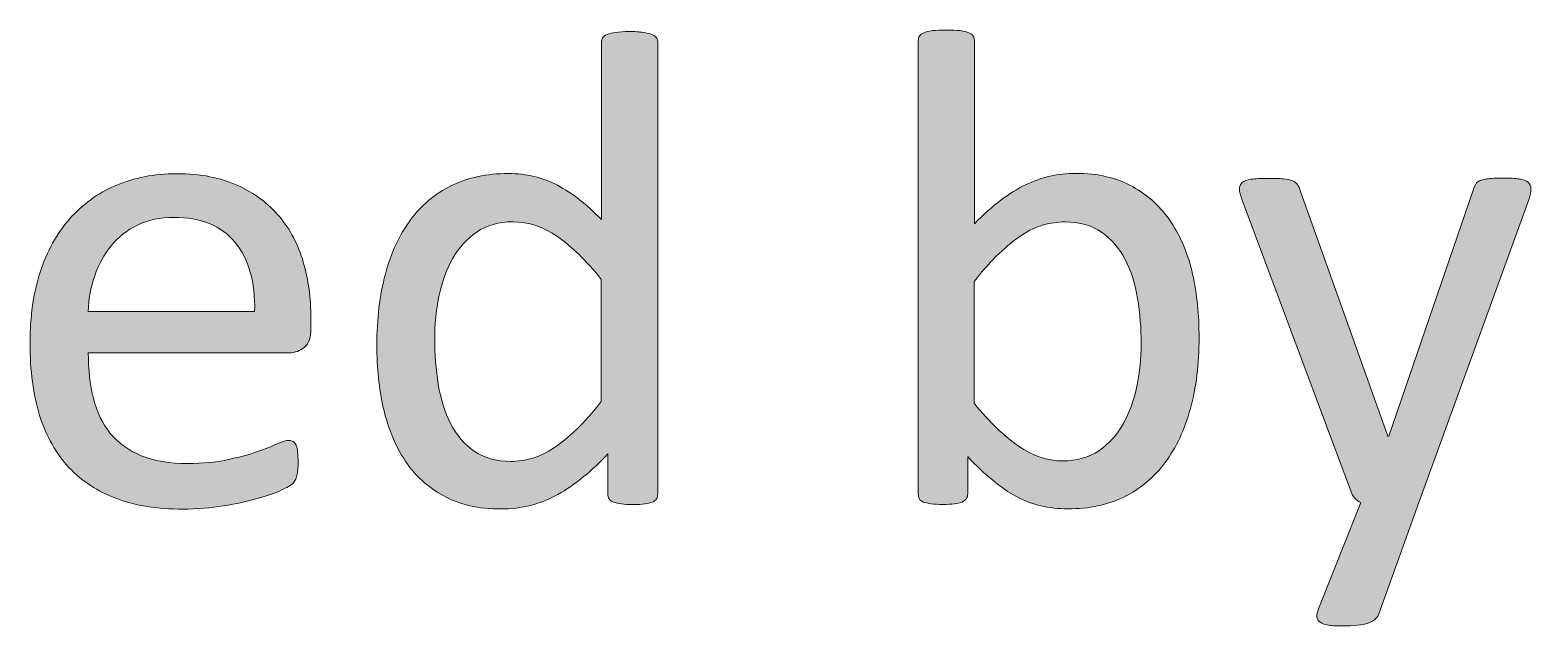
# Model space of a CAD drawing. Header units: inches. Extents: x 247 to 2765, y -1897 to -1110.
# Drawn here: x 1154.37 to 1162.89, y -1567.58 to -1564.2 of the extents above; entities that cross this region are included whole.
import ezdxf

# ---------------------------------------------------------------- set-up
doc = ezdxf.new("R2010")
doc.units = ezdxf.units.IN
doc.header["$MEASUREMENT"] = 0
doc.layers.add('Layer 1', color=7, linetype='Continuous')

# ---------------------------------------------------------------- blocks, each defined once
blk = doc.blocks.new('block 199')
at = {"layer": 'Layer 1', "true_color": 0x010101}
h = blk.add_hatch(color=18, dxfattribs=at)
h.dxf.hatch_style = 2
edge = h.paths.add_edge_path()
edge.add_spline(control_points=[(1157.9312, -1566.8325), (1157.9312, -1566.8429), (1157.9291, -1566.8529), (1157.9247, -1566.8597), (1157.9192, -1566.8677), (1157.9123, -1566.8735), (1157.9016, -1566.878), (1157.8906, -1566.8835), (1157.8761, -1566.8863), (1157.8582, -1566.8887), (1157.8399, -1566.8911), (1157.8182, -1566.8925), (1157.7927, -1566.8925), (1157.7655, -1566.8925), (1157.7421, -1566.8914), (1157.7252, -1566.8887), (1157.7069, -1566.8863), (1157.6925, -1566.8825), (1157.6808, -1566.878), (1157.6694, -1566.8735), (1157.6608, -1566.8684), (1157.6556, -1566.8597), (1157.6508, -1566.8522), (1157.6484, -1566.8432), (1157.6484, -1566.8325), (1157.6484, -1566.8325), (1157.6484, -1566.6041), (1157.6484, -1566.6041), (1157.5571, -1566.702), (1157.4623, -1566.7802), (1157.3642, -1566.8353), (1157.266, -1566.8897), (1157.1581, -1566.9176), (1157.0413, -1566.9176), (1156.9142, -1566.9176), (1156.8057, -1566.8928), (1156.7158, -1566.8436), (1156.6255, -1566.7943), (1156.5525, -1566.7271), (1156.497, -1566.6434), (1156.4412, -1566.56), (1156.4002, -1566.4601), (1156.3737, -1566.3464), (1156.3485, -1566.2334), (1156.3361, -1566.1128), (1156.3361, -1565.9871), (1156.3361, -1565.8379), (1156.3523, -1565.7032), (1156.3844, -1565.5826), (1156.4164, -1565.4628), (1156.4643, -1565.3601), (1156.527, -1565.275), (1156.5897, -1565.1909), (1156.6669, -1565.1251), (1156.7609, -1565.0797), (1156.8543, -1565.0342), (1156.9607, -1565.0114), (1157.0837, -1565.0114), (1157.185, -1565.0114), (1157.278, -1565.0338), (1157.3621, -1565.0779), (1157.4455, -1565.122), (1157.5295, -1565.1875), (1157.6115, -1565.2733), (1157.6115, -1565.2733), (1157.6115, -1564.2666), (1157.6115, -1564.2666), (1157.6115, -1564.2577), (1157.6139, -1564.2487), (1157.6184, -1564.2404), (1157.6229, -1564.2318), (1157.6318, -1564.2256), (1157.6446, -1564.2208), (1157.657, -1564.2156), (1157.6739, -1564.2125), (1157.6935, -1564.2094), (1157.7135, -1564.206), (1157.739, -1564.2043), (1157.7696, -1564.2043), (1157.8024, -1564.2043), (1157.8282, -1564.2056), (1157.8499, -1564.2094), (1157.8702, -1564.2125), (1157.8864, -1564.2163), (1157.8981, -1564.2208), (1157.9095, -1564.2256), (1157.9181, -1564.2311), (1157.924, -1564.2404), (1157.9298, -1564.2484), (1157.9316, -1564.2573), (1157.9316, -1564.2666), (1157.9316, -1564.2666), (1157.9312, -1566.8325), (1157.9312, -1566.8325), (1157.9312, -1566.8325), (1157.9312, -1566.8325), (1157.9312, -1566.8325)], knot_values=[0, 0, 0, 0, 1, 1, 1, 2, 2, 2, 3, 3, 3, 4, 4, 4, 5, 5, 5, 6, 6, 6, 7, 7, 7, 8, 8, 8, 9, 9, 9, 10, 10, 10, 11, 11, 11, 12, 12, 12, 13, 13, 13, 14, 14, 14, 15, 15, 15, 16, 16, 16, 17, 17, 17, 18, 18, 18, 19, 19, 19, 20, 20, 20, 21, 21, 21, 22, 22, 22, 23, 23, 23, 24, 24, 24, 25, 25, 25, 26, 26, 26, 27, 27, 27, 28, 28, 28, 29, 29, 29, 30, 30, 30, 31, 31, 31, 32, 32, 32, 32], degree=3, periodic=1)
edge = h.paths.add_edge_path()
edge.add_spline(control_points=[(1157.6112, -1565.6126), (1157.5254, -1565.5062), (1157.4424, -1565.4252), (1157.3614, -1565.3697), (1157.2811, -1565.3139), (1157.1974, -1565.2857), (1157.1099, -1565.2857), (1157.0293, -1565.2857), (1156.9604, -1565.305), (1156.9039, -1565.3436), (1156.8477, -1565.3818), (1156.8016, -1565.4328), (1156.7661, -1565.4958), (1156.7303, -1565.5596), (1156.7051, -1565.6302), (1156.6889, -1565.7098), (1156.6724, -1565.789), (1156.6648, -1565.8707), (1156.6648, -1565.9523), (1156.6648, -1566.0398), (1156.6724, -1566.1252), (1156.6851, -1566.2097), (1156.6986, -1566.293), (1156.722, -1566.3674), (1156.7554, -1566.4322), (1156.7888, -1566.497), (1156.8333, -1566.5493), (1156.8884, -1566.5883), (1156.9439, -1566.6265), (1157.0134, -1566.6472), (1157.0965, -1566.6472), (1157.1388, -1566.6472), (1157.1798, -1566.6406), (1157.2201, -1566.6289), (1157.258, -1566.6182), (1157.2994, -1566.5983), (1157.3404, -1566.5714), (1157.3814, -1566.5449), (1157.4241, -1566.509), (1157.4696, -1566.466), (1157.5144, -1566.4229), (1157.5619, -1566.3705), (1157.6112, -1566.3072), (1157.6112, -1566.3072), (1157.6112, -1565.6126), (1157.6112, -1565.6126), (1157.6112, -1565.6126), (1157.6112, -1565.6126), (1157.6112, -1565.6126)], knot_values=[0, 0, 0, 0, 1, 1, 1, 2, 2, 2, 3, 3, 3, 4, 4, 4, 5, 5, 5, 6, 6, 6, 7, 7, 7, 8, 8, 8, 9, 9, 9, 10, 10, 10, 11, 11, 11, 12, 12, 12, 13, 13, 13, 14, 14, 14, 15, 15, 15, 16, 16, 16, 16], degree=3, periodic=1)
h = blk.add_hatch(color=18, dxfattribs=at)
h.dxf.hatch_style = 2
edge = h.paths.add_edge_path()
edge.add_spline(control_points=[(1161.0063, -1565.9423), (1161.0063, -1566.0925), (1160.9901, -1566.2279), (1160.957, -1566.3471), (1160.9243, -1566.4677), (1160.8761, -1566.57), (1160.8127, -1566.6544), (1160.7493, -1566.7392), (1160.6714, -1566.8039), (1160.5784, -1566.8498), (1160.4861, -1566.8945), (1160.38, -1566.9166), (1160.2608, -1566.9166), (1160.2064, -1566.9166), (1160.1543, -1566.9107), (1160.1075, -1566.9001), (1160.0606, -1566.889), (1160.0145, -1566.8715), (1159.9697, -1566.847), (1159.9245, -1566.8236), (1159.8798, -1566.7922), (1159.8343, -1566.7547), (1159.7895, -1566.7178), (1159.7413, -1566.673), (1159.692, -1566.62), (1159.692, -1566.62), (1159.692, -1566.8318), (1159.692, -1566.8318), (1159.692, -1566.8422), (1159.6896, -1566.8518), (1159.6844, -1566.8591), (1159.6796, -1566.8666), (1159.6717, -1566.8728), (1159.6603, -1566.878), (1159.6489, -1566.8828), (1159.6345, -1566.8856), (1159.6169, -1566.888), (1159.5993, -1566.8904), (1159.5776, -1566.8918), (1159.5504, -1566.8918), (1159.5249, -1566.8918), (1159.5029, -1566.8907), (1159.4846, -1566.888), (1159.4664, -1566.8856), (1159.4512, -1566.8814), (1159.4405, -1566.878), (1159.4288, -1566.8728), (1159.4209, -1566.8677), (1159.4174, -1566.8591), (1159.4133, -1566.8515), (1159.4116, -1566.8425), (1159.4116, -1566.8318), (1159.4116, -1566.8318), (1159.4116, -1564.2577), (1159.4116, -1564.2577), (1159.4116, -1564.248), (1159.4136, -1564.2384), (1159.4181, -1564.2304), (1159.4229, -1564.2232), (1159.4312, -1564.2163), (1159.4433, -1564.2112), (1159.4553, -1564.206), (1159.4719, -1564.2029), (1159.4925, -1564.1994), (1159.5139, -1564.197), (1159.5387, -1564.1957), (1159.5697, -1564.1957), (1159.6028, -1564.1957), (1159.6283, -1564.1967), (1159.6496, -1564.1994), (1159.67, -1564.2025), (1159.6861, -1564.207), (1159.6979, -1564.2112), (1159.7092, -1564.2167), (1159.7182, -1564.2229), (1159.7227, -1564.2304), (1159.7278, -1564.2384), (1159.7302, -1564.2477), (1159.7302, -1564.2577), (1159.7302, -1564.2577), (1159.7302, -1565.2964), (1159.7302, -1565.2964), (1159.7816, -1565.2436), (1159.8308, -1565.1992), (1159.8798, -1565.1634), (1159.9283, -1565.1265), (1159.9752, -1565.0972), (1160.0207, -1565.0755), (1160.0672, -1565.0528), (1160.114, -1565.0366), (1160.1602, -1565.0256), (1160.2067, -1565.0159), (1160.2556, -1565.0104), (1160.307, -1565.0104), (1160.4317, -1565.0104), (1160.5398, -1565.0352), (1160.6294, -1565.0859), (1160.719, -1565.1362), (1160.7913, -1565.2033), (1160.8465, -1565.2867), (1160.9023, -1565.3711), (1160.9433, -1565.47), (1160.9698, -1565.5823), (1160.9939, -1565.697), (1161.0063, -1565.8162), (1161.0063, -1565.9423)], knot_values=[0, 0, 0, 0, 1, 1, 1, 2, 2, 2, 3, 3, 3, 4, 4, 4, 5, 5, 5, 6, 6, 6, 7, 7, 7, 8, 8, 8, 9, 9, 9, 10, 10, 10, 11, 11, 11, 12, 12, 12, 13, 13, 13, 14, 14, 14, 15, 15, 15, 16, 16, 16, 17, 17, 17, 18, 18, 18, 19, 19, 19, 20, 20, 20, 21, 21, 21, 22, 22, 22, 23, 23, 23, 24, 24, 24, 25, 25, 25, 26, 26, 26, 27, 27, 27, 28, 28, 28, 29, 29, 29, 30, 30, 30, 31, 31, 31, 32, 32, 32, 33, 33, 33, 34, 34, 34, 35, 35, 35, 35], degree=3, periodic=1)
edge = h.paths.add_edge_path()
edge.add_spline(control_points=[(1160.6776, -1565.9788), (1160.6776, -1565.8903), (1160.6708, -1565.8038), (1160.657, -1565.7215), (1160.6432, -1565.6378), (1160.6201, -1565.564), (1160.5864, -1565.4996), (1160.5529, -1565.4349), (1160.5075, -1565.3839), (1160.4523, -1565.3449), (1160.3969, -1565.3057), (1160.3273, -1565.286), (1160.2449, -1565.286), (1160.2039, -1565.286), (1160.1629, -1565.2926), (1160.122, -1565.3032), (1160.0816, -1565.3146), (1160.041, -1565.3339), (1160, -1565.3611), (1159.9583, -1565.388), (1159.9156, -1565.4228), (1159.8708, -1565.4652), (1159.8264, -1565.5075), (1159.7788, -1565.5609), (1159.7285, -1565.625), (1159.7285, -1565.625), (1159.7285, -1566.3168), (1159.7285, -1566.3168), (1159.8164, -1566.4239), (1159.9004, -1566.5049), (1159.981, -1566.5607), (1160.0617, -1566.6165), (1160.145, -1566.6444), (1160.2312, -1566.6444), (1160.3118, -1566.6444), (1160.38, -1566.6244), (1160.4372, -1566.5865), (1160.493, -1566.5483), (1160.5398, -1566.497), (1160.5757, -1566.4329), (1160.6112, -1566.3695), (1160.637, -1566.2982), (1160.6532, -1566.2196), (1160.6687, -1566.1397), (1160.6776, -1566.0598), (1160.6776, -1565.9788)], knot_values=[0, 0, 0, 0, 1, 1, 1, 2, 2, 2, 3, 3, 3, 4, 4, 4, 5, 5, 5, 6, 6, 6, 7, 7, 7, 8, 8, 8, 9, 9, 9, 10, 10, 10, 11, 11, 11, 12, 12, 12, 13, 13, 13, 14, 14, 14, 15, 15, 15, 15], degree=3, periodic=1)
h = blk.add_hatch(color=18, dxfattribs=at)
h.dxf.hatch_style = 2
edge = h.paths.add_edge_path()
edge.add_spline(control_points=[(1155.962, -1565.8903), (1155.962, -1565.9409), (1155.9496, -1565.9761), (1155.9255, -1565.9978), (1155.9003, -1566.0191), (1155.8717, -1566.0298), (1155.8394, -1566.0298), (1155.8394, -1566.0298), (1154.6973, -1566.0298), (1154.6973, -1566.0298), (1154.6973, -1566.1252), (1154.707, -1566.2128), (1154.7262, -1566.2892), (1154.7455, -1566.3664), (1154.7776, -1566.4326), (1154.8224, -1566.488), (1154.8678, -1566.5431), (1154.9271, -1566.5855), (1154.9981, -1566.6148), (1155.0704, -1566.6444), (1155.1593, -1566.6592), (1155.2633, -1566.6592), (1155.346, -1566.6592), (1155.4197, -1566.652), (1155.4852, -1566.6382), (1155.55, -1566.6248), (1155.6058, -1566.6096), (1155.6526, -1566.5931), (1155.6998, -1566.5766), (1155.7384, -1566.5614), (1155.7691, -1566.548), (1155.7994, -1566.5345), (1155.8214, -1566.5276), (1155.8366, -1566.5276), (1155.8456, -1566.5276), (1155.8549, -1566.53), (1155.8607, -1566.5345), (1155.8683, -1566.539), (1155.8735, -1566.5459), (1155.8772, -1566.5545), (1155.8821, -1566.5638), (1155.8848, -1566.5769), (1155.8859, -1566.5924), (1155.8879, -1566.6083), (1155.889, -1566.6282), (1155.889, -1566.6513), (1155.889, -1566.6679), (1155.8883, -1566.6823), (1155.8869, -1566.6947), (1155.8859, -1566.7071), (1155.8841, -1566.7178), (1155.8821, -1566.7275), (1155.88, -1566.7371), (1155.8759, -1566.7457), (1155.8724, -1566.7536), (1155.8679, -1566.7609), (1155.8621, -1566.7684), (1155.8552, -1566.7757), (1155.8476, -1566.7833), (1155.8273, -1566.7953), (1155.7925, -1566.8115), (1155.757, -1566.8274), (1155.7119, -1566.8432), (1155.6568, -1566.8587), (1155.6023, -1566.8739), (1155.5376, -1566.888), (1155.4649, -1566.9001), (1155.3922, -1566.9121), (1155.315, -1566.9183), (1155.2337, -1566.9183), (1155.0911, -1566.9183), (1154.9653, -1566.8983), (1154.8585, -1566.8587), (1154.7514, -1566.8187), (1154.6611, -1566.7598), (1154.5874, -1566.6816), (1154.5144, -1566.6034), (1154.4592, -1566.5049), (1154.421, -1566.3867), (1154.3845, -1566.2686), (1154.3662, -1566.1308), (1154.3662, -1565.9744), (1154.3662, -1565.8255), (1154.3855, -1565.6912), (1154.4234, -1565.5723), (1154.4617, -1565.4528), (1154.5182, -1565.3525), (1154.5909, -1565.2698), (1154.6632, -1565.1868), (1154.751, -1565.1234), (1154.8537, -1565.079), (1154.9567, -1565.0349), (1155.0711, -1565.0125), (1155.1989, -1565.0125), (1155.335, -1565.0125), (1155.4507, -1565.0349), (1155.5465, -1565.079), (1155.6419, -1565.1231), (1155.7208, -1565.1816), (1155.7825, -1565.2554), (1155.8442, -1565.3291), (1155.8897, -1565.4159), (1155.9186, -1565.5155), (1155.9475, -1565.614), (1155.9617, -1565.7208), (1155.9617, -1565.8334), (1155.9617, -1565.8334), (1155.962, -1565.8903), (1155.962, -1565.8903), (1155.962, -1565.8903), (1155.962, -1565.8903), (1155.962, -1565.8903)], knot_values=[0, 0, 0, 0, 1, 1, 1, 2, 2, 2, 3, 3, 3, 4, 4, 4, 5, 5, 5, 6, 6, 6, 7, 7, 7, 8, 8, 8, 9, 9, 9, 10, 10, 10, 11, 11, 11, 12, 12, 12, 13, 13, 13, 14, 14, 14, 15, 15, 15, 16, 16, 16, 17, 17, 17, 18, 18, 18, 19, 19, 19, 20, 20, 20, 21, 21, 21, 22, 22, 22, 23, 23, 23, 24, 24, 24, 25, 25, 25, 26, 26, 26, 27, 27, 27, 28, 28, 28, 29, 29, 29, 30, 30, 30, 31, 31, 31, 32, 32, 32, 33, 33, 33, 34, 34, 34, 35, 35, 35, 36, 36, 36, 37, 37, 37, 37], degree=3, periodic=1)
edge = h.paths.add_edge_path()
edge.add_spline(control_points=[(1155.6419, -1565.7959), (1155.6468, -1565.6278), (1155.6085, -1565.4976), (1155.5314, -1565.4028), (1155.4528, -1565.3077), (1155.3374, -1565.2602), (1155.1834, -1565.2602), (1155.1045, -1565.2602), (1155.0356, -1565.275), (1154.976, -1565.3043), (1154.9164, -1565.3339), (1154.8665, -1565.3732), (1154.8268, -1565.4218), (1154.7865, -1565.4714), (1154.7555, -1565.5279), (1154.7335, -1565.5923), (1154.7111, -1565.6571), (1154.6983, -1565.7249), (1154.6966, -1565.7956), (1154.6966, -1565.7956), (1155.6419, -1565.7959), (1155.6419, -1565.7959), (1155.6419, -1565.7959), (1155.6419, -1565.7959), (1155.6419, -1565.7959)], knot_values=[0, 0, 0, 0, 1, 1, 1, 2, 2, 2, 3, 3, 3, 4, 4, 4, 5, 5, 5, 6, 6, 6, 7, 7, 7, 8, 8, 8, 8], degree=3, periodic=1)
h = blk.add_hatch(color=18, dxfattribs=at)
h.dxf.hatch_style = 2
edge = h.paths.add_edge_path()
edge.add_spline(control_points=[(1162.2552, -1566.8811), (1162.2552, -1566.8811), (1162.0247, -1567.5191), (1162.0247, -1567.5191), (1162.0171, -1567.5395), (1161.9978, -1567.5557), (1161.9654, -1567.5663), (1161.9341, -1567.5774), (1161.8858, -1567.5825), (1161.8228, -1567.5825), (1161.789, -1567.5825), (1161.7622, -1567.5811), (1161.7418, -1567.5777), (1161.7212, -1567.5746), (1161.7053, -1567.5691), (1161.6946, -1567.5615), (1161.6836, -1567.5536), (1161.6774, -1567.5433), (1161.676, -1567.5308), (1161.675, -1567.5178), (1161.6781, -1567.5026), (1161.685, -1567.4843), (1161.685, -1567.4843), (1161.9248, -1566.8814), (1161.9248, -1566.8814), (1161.9131, -1566.8756), (1161.9024, -1566.8684), (1161.8917, -1566.8566), (1161.8814, -1566.8449), (1161.8738, -1566.8329), (1161.8696, -1566.8198), (1161.8696, -1566.8198), (1161.2513, -1565.1634), (1161.2513, -1565.1634), (1161.2409, -1565.1365), (1161.2358, -1565.1145), (1161.2358, -1565.099), (1161.2358, -1565.0838), (1161.2409, -1565.0714), (1161.2513, -1565.0624), (1161.2616, -1565.0531), (1161.2781, -1565.0473), (1161.3019, -1565.0438), (1161.3243, -1565.04), (1161.3553, -1565.0387), (1161.3949, -1565.0387), (1161.4328, -1565.0387), (1161.4624, -1565.0394), (1161.4855, -1565.0414), (1161.5079, -1565.0438), (1161.5238, -1565.048), (1161.5369, -1565.0521), (1161.5496, -1565.058), (1161.5592, -1565.0648), (1161.5648, -1565.0742), (1161.5716, -1565.0831), (1161.5765, -1565.0965), (1161.583, -1565.1131), (1161.583, -1565.1131), (1162.0781, -1566.5046), (1162.0781, -1566.5046), (1162.0781, -1566.5046), (1162.085, -1566.5046), (1162.085, -1566.5046), (1162.085, -1566.5046), (1162.5625, -1565.1055), (1162.5625, -1565.1055), (1162.5704, -1565.081), (1162.5797, -1565.0652), (1162.5904, -1565.058), (1162.6014, -1565.0507), (1162.6179, -1565.0459), (1162.6407, -1565.0421), (1162.6624, -1565.0387), (1162.693, -1565.0373), (1162.7351, -1565.0373), (1162.7716, -1565.0373), (1162.8005, -1565.0387), (1162.8236, -1565.0421), (1162.8467, -1565.0459), (1162.8639, -1565.0514), (1162.8749, -1565.0611), (1162.8856, -1565.069), (1162.8915, -1565.0821), (1162.8915, -1565.0976), (1162.8915, -1565.1131), (1162.8873, -1565.1331), (1162.8808, -1565.1555), (1162.8808, -1565.1555), (1162.2552, -1566.8811), (1162.2552, -1566.8811)], knot_values=[0, 0, 0, 0, 1, 1, 1, 2, 2, 2, 3, 3, 3, 4, 4, 4, 5, 5, 5, 6, 6, 6, 7, 7, 7, 8, 8, 8, 9, 9, 9, 10, 10, 10, 11, 11, 11, 12, 12, 12, 13, 13, 13, 14, 14, 14, 15, 15, 15, 16, 16, 16, 17, 17, 17, 18, 18, 18, 19, 19, 19, 20, 20, 20, 21, 21, 21, 22, 22, 22, 23, 23, 23, 24, 24, 24, 25, 25, 25, 26, 26, 26, 27, 27, 27, 28, 28, 28, 29, 29, 29, 30, 30, 30, 30], degree=3, periodic=1)
at = {"layer": 'Layer 1', "lineweight": 0}
for points, knots in [([(1157.9312, -1566.8325), (1157.9312, -1566.8429), (1157.9291, -1566.8529), (1157.9247, -1566.8597), (1157.9192, -1566.8677), (1157.9123, -1566.8735), (1157.9016, -1566.878), (1157.8906, -1566.8835), (1157.8761, -1566.8863), (1157.8582, -1566.8887), (1157.8399, -1566.8911), (1157.8182, -1566.8925), (1157.7927, -1566.8925), (1157.7655, -1566.8925), (1157.7421, -1566.8914), (1157.7252, -1566.8887), (1157.7069, -1566.8863), (1157.6925, -1566.8825), (1157.6808, -1566.878), (1157.6694, -1566.8735), (1157.6608, -1566.8684), (1157.6556, -1566.8597), (1157.6508, -1566.8522), (1157.6484, -1566.8432), (1157.6484, -1566.8325), (1157.6484, -1566.8325), (1157.6484, -1566.6041), (1157.6484, -1566.6041), (1157.5571, -1566.702), (1157.4623, -1566.7802), (1157.3642, -1566.8353), (1157.266, -1566.8897), (1157.1581, -1566.9176), (1157.0413, -1566.9176), (1156.9142, -1566.9176), (1156.8057, -1566.8928), (1156.7158, -1566.8436), (1156.6255, -1566.7943), (1156.5525, -1566.7271), (1156.497, -1566.6434), (1156.4412, -1566.56), (1156.4002, -1566.4601), (1156.3737, -1566.3464), (1156.3485, -1566.2334), (1156.3361, -1566.1128), (1156.3361, -1565.9871), (1156.3361, -1565.8379), (1156.3523, -1565.7032), (1156.3844, -1565.5826), (1156.4164, -1565.4628), (1156.4643, -1565.3601), (1156.527, -1565.275), (1156.5897, -1565.1909), (1156.6669, -1565.1251), (1156.7609, -1565.0797), (1156.8543, -1565.0342), (1156.9607, -1565.0114), (1157.0837, -1565.0114), (1157.185, -1565.0114), (1157.278, -1565.0338), (1157.3621, -1565.0779), (1157.4455, -1565.122), (1157.5295, -1565.1875), (1157.6115, -1565.2733), (1157.6115, -1565.2733), (1157.6115, -1564.2666), (1157.6115, -1564.2666), (1157.6115, -1564.2577), (1157.6139, -1564.2487), (1157.6184, -1564.2404), (1157.6229, -1564.2318), (1157.6318, -1564.2256), (1157.6446, -1564.2208), (1157.657, -1564.2156), (1157.6739, -1564.2125), (1157.6935, -1564.2094), (1157.7135, -1564.206), (1157.739, -1564.2043), (1157.7696, -1564.2043), (1157.8024, -1564.2043), (1157.8282, -1564.2056), (1157.8499, -1564.2094), (1157.8702, -1564.2125), (1157.8864, -1564.2163), (1157.8981, -1564.2208), (1157.9095, -1564.2256), (1157.9181, -1564.2311), (1157.924, -1564.2404), (1157.9298, -1564.2484), (1157.9316, -1564.2573), (1157.9316, -1564.2666), (1157.9316, -1564.2666), (1157.9312, -1566.8325), (1157.9312, -1566.8325), (1157.9312, -1566.8325), (1157.9312, -1566.8325), (1157.9312, -1566.8325)], [0, 0, 0, 0, 1, 1, 1, 2, 2, 2, 3, 3, 3, 4, 4, 4, 5, 5, 5, 6, 6, 6, 7, 7, 7, 8, 8, 8, 9, 9, 9, 10, 10, 10, 11, 11, 11, 12, 12, 12, 13, 13, 13, 14, 14, 14, 15, 15, 15, 16, 16, 16, 17, 17, 17, 18, 18, 18, 19, 19, 19, 20, 20, 20, 21, 21, 21, 22, 22, 22, 23, 23, 23, 24, 24, 24, 25, 25, 25, 26, 26, 26, 27, 27, 27, 28, 28, 28, 29, 29, 29, 30, 30, 30, 31, 31, 31, 32, 32, 32, 32]), ([(1161.0063, -1565.9423), (1161.0063, -1566.0925), (1160.9901, -1566.2279), (1160.957, -1566.3471), (1160.9243, -1566.4677), (1160.8761, -1566.57), (1160.8127, -1566.6544), (1160.7493, -1566.7392), (1160.6714, -1566.8039), (1160.5784, -1566.8498), (1160.4861, -1566.8945), (1160.38, -1566.9166), (1160.2608, -1566.9166), (1160.2064, -1566.9166), (1160.1543, -1566.9107), (1160.1075, -1566.9001), (1160.0606, -1566.889), (1160.0145, -1566.8715), (1159.9697, -1566.847), (1159.9245, -1566.8236), (1159.8798, -1566.7922), (1159.8343, -1566.7547), (1159.7895, -1566.7178), (1159.7413, -1566.673), (1159.692, -1566.62), (1159.692, -1566.62), (1159.692, -1566.8318), (1159.692, -1566.8318), (1159.692, -1566.8422), (1159.6896, -1566.8518), (1159.6844, -1566.8591), (1159.6796, -1566.8666), (1159.6717, -1566.8728), (1159.6603, -1566.878), (1159.6489, -1566.8828), (1159.6345, -1566.8856), (1159.6169, -1566.888), (1159.5993, -1566.8904), (1159.5776, -1566.8918), (1159.5504, -1566.8918), (1159.5249, -1566.8918), (1159.5029, -1566.8907), (1159.4846, -1566.888), (1159.4664, -1566.8856), (1159.4512, -1566.8814), (1159.4405, -1566.878), (1159.4288, -1566.8728), (1159.4209, -1566.8677), (1159.4174, -1566.8591), (1159.4133, -1566.8515), (1159.4116, -1566.8425), (1159.4116, -1566.8318), (1159.4116, -1566.8318), (1159.4116, -1564.2577), (1159.4116, -1564.2577), (1159.4116, -1564.248), (1159.4136, -1564.2384), (1159.4181, -1564.2304), (1159.4229, -1564.2232), (1159.4312, -1564.2163), (1159.4433, -1564.2112), (1159.4553, -1564.206), (1159.4719, -1564.2029), (1159.4925, -1564.1994), (1159.5139, -1564.197), (1159.5387, -1564.1957), (1159.5697, -1564.1957), (1159.6028, -1564.1957), (1159.6283, -1564.1967), (1159.6496, -1564.1994), (1159.67, -1564.2025), (1159.6861, -1564.207), (1159.6979, -1564.2112), (1159.7092, -1564.2167), (1159.7182, -1564.2229), (1159.7227, -1564.2304), (1159.7278, -1564.2384), (1159.7302, -1564.2477), (1159.7302, -1564.2577), (1159.7302, -1564.2577), (1159.7302, -1565.2964), (1159.7302, -1565.2964), (1159.7816, -1565.2436), (1159.8308, -1565.1992), (1159.8798, -1565.1634), (1159.9283, -1565.1265), (1159.9752, -1565.0972), (1160.0207, -1565.0755), (1160.0672, -1565.0528), (1160.114, -1565.0366), (1160.1602, -1565.0256), (1160.2067, -1565.0159), (1160.2556, -1565.0104), (1160.307, -1565.0104), (1160.4317, -1565.0104), (1160.5398, -1565.0352), (1160.6294, -1565.0859), (1160.719, -1565.1362), (1160.7913, -1565.2033), (1160.8465, -1565.2867), (1160.9023, -1565.3711), (1160.9433, -1565.47), (1160.9698, -1565.5823), (1160.9939, -1565.697), (1161.0063, -1565.8162), (1161.0063, -1565.9423)], [0, 0, 0, 0, 1, 1, 1, 2, 2, 2, 3, 3, 3, 4, 4, 4, 5, 5, 5, 6, 6, 6, 7, 7, 7, 8, 8, 8, 9, 9, 9, 10, 10, 10, 11, 11, 11, 12, 12, 12, 13, 13, 13, 14, 14, 14, 15, 15, 15, 16, 16, 16, 17, 17, 17, 18, 18, 18, 19, 19, 19, 20, 20, 20, 21, 21, 21, 22, 22, 22, 23, 23, 23, 24, 24, 24, 25, 25, 25, 26, 26, 26, 27, 27, 27, 28, 28, 28, 29, 29, 29, 30, 30, 30, 31, 31, 31, 32, 32, 32, 33, 33, 33, 34, 34, 34, 35, 35, 35, 35]), ([(1155.962, -1565.8903), (1155.962, -1565.9409), (1155.9496, -1565.9761), (1155.9255, -1565.9978), (1155.9003, -1566.0191), (1155.8717, -1566.0298), (1155.8394, -1566.0298), (1155.8394, -1566.0298), (1154.6973, -1566.0298), (1154.6973, -1566.0298), (1154.6973, -1566.1252), (1154.707, -1566.2128), (1154.7262, -1566.2892), (1154.7455, -1566.3664), (1154.7776, -1566.4326), (1154.8224, -1566.488), (1154.8678, -1566.5431), (1154.9271, -1566.5855), (1154.9981, -1566.6148), (1155.0704, -1566.6444), (1155.1593, -1566.6592), (1155.2633, -1566.6592), (1155.346, -1566.6592), (1155.4197, -1566.652), (1155.4852, -1566.6382), (1155.55, -1566.6248), (1155.6058, -1566.6096), (1155.6526, -1566.5931), (1155.6998, -1566.5766), (1155.7384, -1566.5614), (1155.7691, -1566.548), (1155.7994, -1566.5345), (1155.8214, -1566.5276), (1155.8366, -1566.5276), (1155.8456, -1566.5276), (1155.8549, -1566.53), (1155.8607, -1566.5345), (1155.8683, -1566.539), (1155.8735, -1566.5459), (1155.8772, -1566.5545), (1155.8821, -1566.5638), (1155.8848, -1566.5769), (1155.8859, -1566.5924), (1155.8879, -1566.6083), (1155.889, -1566.6282), (1155.889, -1566.6513), (1155.889, -1566.6679), (1155.8883, -1566.6823), (1155.8869, -1566.6947), (1155.8859, -1566.7071), (1155.8841, -1566.7178), (1155.8821, -1566.7275), (1155.88, -1566.7371), (1155.8759, -1566.7457), (1155.8724, -1566.7536), (1155.8679, -1566.7609), (1155.8621, -1566.7684), (1155.8552, -1566.7757), (1155.8476, -1566.7833), (1155.8273, -1566.7953), (1155.7925, -1566.8115), (1155.757, -1566.8274), (1155.7119, -1566.8432), (1155.6568, -1566.8587), (1155.6023, -1566.8739), (1155.5376, -1566.888), (1155.4649, -1566.9001), (1155.3922, -1566.9121), (1155.315, -1566.9183), (1155.2337, -1566.9183), (1155.0911, -1566.9183), (1154.9653, -1566.8983), (1154.8585, -1566.8587), (1154.7514, -1566.8187), (1154.6611, -1566.7598), (1154.5874, -1566.6816), (1154.5144, -1566.6034), (1154.4592, -1566.5049), (1154.421, -1566.3867), (1154.3845, -1566.2686), (1154.3662, -1566.1308), (1154.3662, -1565.9744), (1154.3662, -1565.8255), (1154.3855, -1565.6912), (1154.4234, -1565.5723), (1154.4617, -1565.4528), (1154.5182, -1565.3525), (1154.5909, -1565.2698), (1154.6632, -1565.1868), (1154.751, -1565.1234), (1154.8537, -1565.079), (1154.9567, -1565.0349), (1155.0711, -1565.0125), (1155.1989, -1565.0125), (1155.335, -1565.0125), (1155.4507, -1565.0349), (1155.5465, -1565.079), (1155.6419, -1565.1231), (1155.7208, -1565.1816), (1155.7825, -1565.2554), (1155.8442, -1565.3291), (1155.8897, -1565.4159), (1155.9186, -1565.5155), (1155.9475, -1565.614), (1155.9617, -1565.7208), (1155.9617, -1565.8334), (1155.9617, -1565.8334), (1155.962, -1565.8903), (1155.962, -1565.8903), (1155.962, -1565.8903), (1155.962, -1565.8903), (1155.962, -1565.8903)], [0, 0, 0, 0, 1, 1, 1, 2, 2, 2, 3, 3, 3, 4, 4, 4, 5, 5, 5, 6, 6, 6, 7, 7, 7, 8, 8, 8, 9, 9, 9, 10, 10, 10, 11, 11, 11, 12, 12, 12, 13, 13, 13, 14, 14, 14, 15, 15, 15, 16, 16, 16, 17, 17, 17, 18, 18, 18, 19, 19, 19, 20, 20, 20, 21, 21, 21, 22, 22, 22, 23, 23, 23, 24, 24, 24, 25, 25, 25, 26, 26, 26, 27, 27, 27, 28, 28, 28, 29, 29, 29, 30, 30, 30, 31, 31, 31, 32, 32, 32, 33, 33, 33, 34, 34, 34, 35, 35, 35, 36, 36, 36, 37, 37, 37, 37]), ([(1162.2552, -1566.8811), (1162.2552, -1566.8811), (1162.0247, -1567.5191), (1162.0247, -1567.5191), (1162.0171, -1567.5395), (1161.9978, -1567.5557), (1161.9654, -1567.5663), (1161.9341, -1567.5774), (1161.8858, -1567.5825), (1161.8228, -1567.5825), (1161.789, -1567.5825), (1161.7622, -1567.5811), (1161.7418, -1567.5777), (1161.7212, -1567.5746), (1161.7053, -1567.5691), (1161.6946, -1567.5615), (1161.6836, -1567.5536), (1161.6774, -1567.5433), (1161.676, -1567.5308), (1161.675, -1567.5178), (1161.6781, -1567.5026), (1161.685, -1567.4843), (1161.685, -1567.4843), (1161.9248, -1566.8814), (1161.9248, -1566.8814), (1161.9131, -1566.8756), (1161.9024, -1566.8684), (1161.8917, -1566.8566), (1161.8814, -1566.8449), (1161.8738, -1566.8329), (1161.8696, -1566.8198), (1161.8696, -1566.8198), (1161.2513, -1565.1634), (1161.2513, -1565.1634), (1161.2409, -1565.1365), (1161.2358, -1565.1145), (1161.2358, -1565.099), (1161.2358, -1565.0838), (1161.2409, -1565.0714), (1161.2513, -1565.0624), (1161.2616, -1565.0531), (1161.2781, -1565.0473), (1161.3019, -1565.0438), (1161.3243, -1565.04), (1161.3553, -1565.0387), (1161.3949, -1565.0387), (1161.4328, -1565.0387), (1161.4624, -1565.0394), (1161.4855, -1565.0414), (1161.5079, -1565.0438), (1161.5238, -1565.048), (1161.5369, -1565.0521), (1161.5496, -1565.058), (1161.5592, -1565.0648), (1161.5648, -1565.0742), (1161.5716, -1565.0831), (1161.5765, -1565.0965), (1161.583, -1565.1131), (1161.583, -1565.1131), (1162.0781, -1566.5046), (1162.0781, -1566.5046), (1162.0781, -1566.5046), (1162.085, -1566.5046), (1162.085, -1566.5046), (1162.085, -1566.5046), (1162.5625, -1565.1055), (1162.5625, -1565.1055), (1162.5704, -1565.081), (1162.5797, -1565.0652), (1162.5904, -1565.058), (1162.6014, -1565.0507), (1162.6179, -1565.0459), (1162.6407, -1565.0421), (1162.6624, -1565.0387), (1162.693, -1565.0373), (1162.7351, -1565.0373), (1162.7716, -1565.0373), (1162.8005, -1565.0387), (1162.8236, -1565.0421), (1162.8467, -1565.0459), (1162.8639, -1565.0514), (1162.8749, -1565.0611), (1162.8856, -1565.069), (1162.8915, -1565.0821), (1162.8915, -1565.0976), (1162.8915, -1565.1131), (1162.8873, -1565.1331), (1162.8808, -1565.1555), (1162.8808, -1565.1555), (1162.2552, -1566.8811), (1162.2552, -1566.8811)], [0, 0, 0, 0, 1, 1, 1, 2, 2, 2, 3, 3, 3, 4, 4, 4, 5, 5, 5, 6, 6, 6, 7, 7, 7, 8, 8, 8, 9, 9, 9, 10, 10, 10, 11, 11, 11, 12, 12, 12, 13, 13, 13, 14, 14, 14, 15, 15, 15, 16, 16, 16, 17, 17, 17, 18, 18, 18, 19, 19, 19, 20, 20, 20, 21, 21, 21, 22, 22, 22, 23, 23, 23, 24, 24, 24, 25, 25, 25, 26, 26, 26, 27, 27, 27, 28, 28, 28, 29, 29, 29, 30, 30, 30, 30]), ([(1155.6419, -1565.7959), (1155.6468, -1565.6278), (1155.6085, -1565.4976), (1155.5314, -1565.4028), (1155.4528, -1565.3077), (1155.3374, -1565.2602), (1155.1834, -1565.2602), (1155.1045, -1565.2602), (1155.0356, -1565.275), (1154.976, -1565.3043), (1154.9164, -1565.3339), (1154.8665, -1565.3732), (1154.8268, -1565.4218), (1154.7865, -1565.4714), (1154.7555, -1565.5279), (1154.7335, -1565.5923), (1154.7111, -1565.6571), (1154.6983, -1565.7249), (1154.6966, -1565.7956), (1154.6966, -1565.7956), (1155.6419, -1565.7959), (1155.6419, -1565.7959), (1155.6419, -1565.7959), (1155.6419, -1565.7959), (1155.6419, -1565.7959)], [0, 0, 0, 0, 1, 1, 1, 2, 2, 2, 3, 3, 3, 4, 4, 4, 5, 5, 5, 6, 6, 6, 7, 7, 7, 8, 8, 8, 8]), ([(1157.6112, -1565.6126), (1157.5254, -1565.5062), (1157.4424, -1565.4252), (1157.3614, -1565.3697), (1157.2811, -1565.3139), (1157.1974, -1565.2857), (1157.1099, -1565.2857), (1157.0293, -1565.2857), (1156.9604, -1565.305), (1156.9039, -1565.3436), (1156.8477, -1565.3818), (1156.8016, -1565.4328), (1156.7661, -1565.4958), (1156.7303, -1565.5596), (1156.7051, -1565.6302), (1156.6889, -1565.7098), (1156.6724, -1565.789), (1156.6648, -1565.8707), (1156.6648, -1565.9523), (1156.6648, -1566.0398), (1156.6724, -1566.1252), (1156.6851, -1566.2097), (1156.6986, -1566.293), (1156.722, -1566.3674), (1156.7554, -1566.4322), (1156.7888, -1566.497), (1156.8333, -1566.5493), (1156.8884, -1566.5883), (1156.9439, -1566.6265), (1157.0134, -1566.6472), (1157.0965, -1566.6472), (1157.1388, -1566.6472), (1157.1798, -1566.6406), (1157.2201, -1566.6289), (1157.258, -1566.6182), (1157.2994, -1566.5983), (1157.3404, -1566.5714), (1157.3814, -1566.5449), (1157.4241, -1566.509), (1157.4696, -1566.466), (1157.5144, -1566.4229), (1157.5619, -1566.3705), (1157.6112, -1566.3072), (1157.6112, -1566.3072), (1157.6112, -1565.6126), (1157.6112, -1565.6126), (1157.6112, -1565.6126), (1157.6112, -1565.6126), (1157.6112, -1565.6126)], [0, 0, 0, 0, 1, 1, 1, 2, 2, 2, 3, 3, 3, 4, 4, 4, 5, 5, 5, 6, 6, 6, 7, 7, 7, 8, 8, 8, 9, 9, 9, 10, 10, 10, 11, 11, 11, 12, 12, 12, 13, 13, 13, 14, 14, 14, 15, 15, 15, 16, 16, 16, 16]), ([(1160.6776, -1565.9788), (1160.6776, -1565.8903), (1160.6708, -1565.8038), (1160.657, -1565.7215), (1160.6432, -1565.6378), (1160.6201, -1565.564), (1160.5864, -1565.4996), (1160.5529, -1565.4349), (1160.5075, -1565.3839), (1160.4523, -1565.3449), (1160.3969, -1565.3057), (1160.3273, -1565.286), (1160.2449, -1565.286), (1160.2039, -1565.286), (1160.1629, -1565.2926), (1160.122, -1565.3032), (1160.0816, -1565.3146), (1160.041, -1565.3339), (1160, -1565.3611), (1159.9583, -1565.388), (1159.9156, -1565.4228), (1159.8708, -1565.4652), (1159.8264, -1565.5075), (1159.7788, -1565.5609), (1159.7285, -1565.625), (1159.7285, -1565.625), (1159.7285, -1566.3168), (1159.7285, -1566.3168), (1159.8164, -1566.4239), (1159.9004, -1566.5049), (1159.981, -1566.5607), (1160.0617, -1566.6165), (1160.145, -1566.6444), (1160.2312, -1566.6444), (1160.3118, -1566.6444), (1160.38, -1566.6244), (1160.4372, -1566.5865), (1160.493, -1566.5483), (1160.5398, -1566.497), (1160.5757, -1566.4329), (1160.6112, -1566.3695), (1160.637, -1566.2982), (1160.6532, -1566.2196), (1160.6687, -1566.1397), (1160.6776, -1566.0598), (1160.6776, -1565.9788)], [0, 0, 0, 0, 1, 1, 1, 2, 2, 2, 3, 3, 3, 4, 4, 4, 5, 5, 5, 6, 6, 6, 7, 7, 7, 8, 8, 8, 9, 9, 9, 10, 10, 10, 11, 11, 11, 12, 12, 12, 13, 13, 13, 14, 14, 14, 15, 15, 15, 15])]:
    blk.add_open_spline(points, degree=3, knots=knots, dxfattribs=at)
blk = doc.blocks.new('block 193')
at = {"layer": 'Layer 1'}
blk.add_blockref('block 199', (0, 0), dxfattribs=at)

msp = doc.modelspace()

# ---------------------------------------------------------------- block references
at = {"layer": 'Layer 1'}
msp.add_blockref('block 193', (0, 0), dxfattribs=at)

doc.saveas('drawing.dxf')
